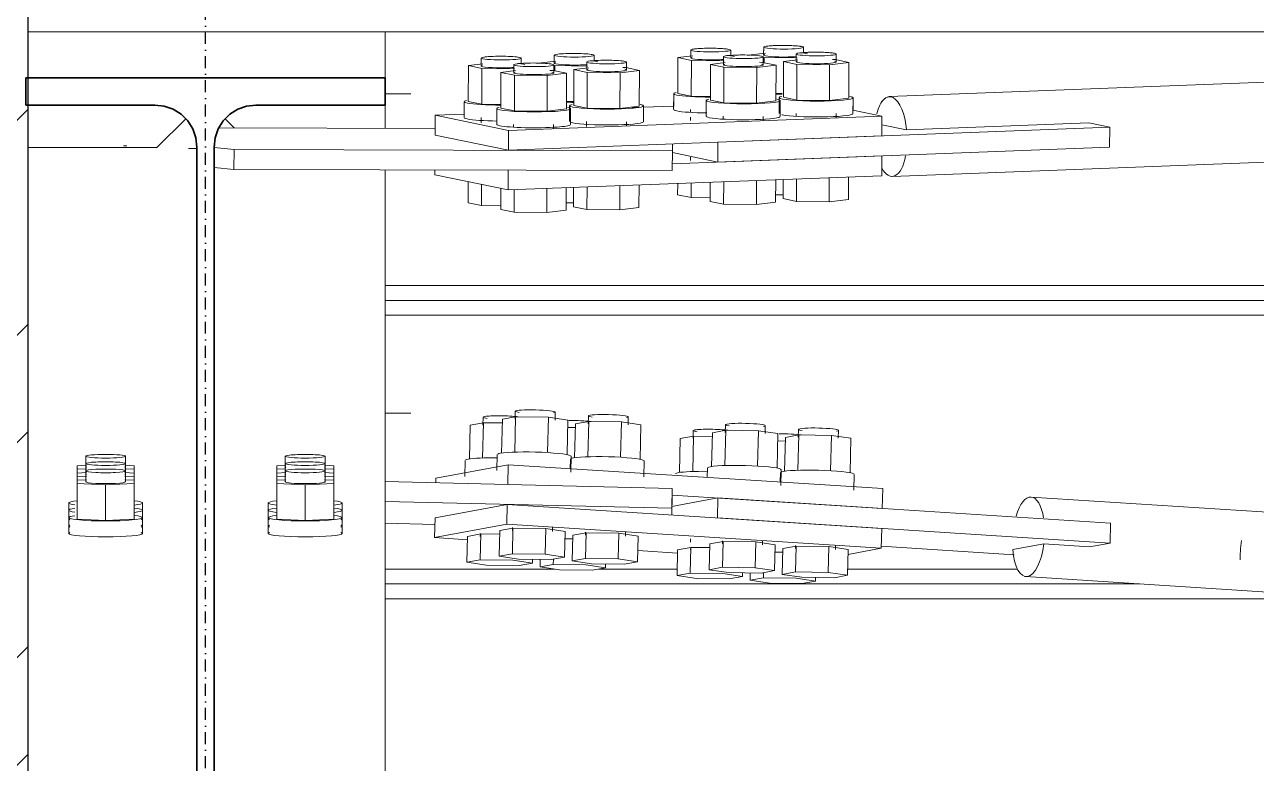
# Model space of a CAD drawing. Header units: millimetres. Extents: x 180139 to 245212, y -4005 to 9345.
# Drawn here: x 211960 to 212577, y 4986 to 5356 of the extents above; entities that cross this region are included whole.
import ezdxf

# ---------------------------------------------------------------- set-up
doc = ezdxf.new("R2010")
doc.units = ezdxf.units.MM
doc.linetypes.add('1_Čerchovaná 6_0mm', pattern=[12, 6, -3, 0, -3])
for name, color, linetype, lineweight in [('A-WALL-1', 7, 'Continuous', 25), ('S-BEAM', 7, 'Continuous', 9), ('S-BEAM-1', 7, 'Continuous', 35), ('S-FSTN', 7, 'Continuous', 9)]:
    doc.layers.add(name, color=color, linetype=linetype, lineweight=lineweight)
doc.layers.add('A-WALL-PATT-2', color=9, linetype='Continuous', lineweight=9, true_color=0x808080)
doc.layers.add('S-GRID-1', color=9, linetype='1_Čerchovaná 6_0mm', lineweight=25, true_color=0x808080)

# ---------------------------------------------------------------- blocks, each defined once
blk = doc.blocks.new('IPE - 385748-B')
at = {"layer": 'S-BEAM'}
for p, q in [((-153000.39, 5352.33), (-153000.39, 5329.26)), ((-153000.39, 5283.24), (-153000.39, 4941.13))]:
    blk.add_line(p, q, dxfattribs=at)
at = {"layer": 'S-BEAM-1'}
for p, q in [((-153000.39, 5329.26), (-153180.39, 5329.26)), ((-153180.39, 5329.26), (-153180.39, 5315.7)), ((-153000.39, 5315.7), (-153000.39, 5329.26)), ((-153180.39, 5315.7), (-153115.69, 5315.7)), ((-153065.09, 5315.7), (-153000.39, 5315.7)), ((-153094.69, 5294.61), (-153094.69, 4962.22)), ((-153086.09, 4962.22), (-153086.09, 5294.61)), ((-153115.69, 4941.13), (-153180.39, 4941.13)), ((-153180.39, 4941.13), (-153180.39, 4927.57)), ((-153000.39, 4941.13), (-153065.09, 4941.13)), ((-153000.39, 4927.57), (-153000.39, 4941.13)), ((-153180.39, 4927.57), (-153000.39, 4927.57))]:
    blk.add_line(p, q, dxfattribs=at)
at = {"layer": 'S-BEAM-1', "flags": 128}
for points in [[(-153115.69, 5315.7), (-153111.02, 5315.17), (-153106.58, 5313.61), (-153102.6, 5311.1), (-153099.27, 5307.76), (-153096.77, 5303.76), (-153095.22, 5299.31), (-153094.69, 5294.61)], [(-153086.09, 5294.61), (-153085.57, 5299.31), (-153084.01, 5303.76), (-153081.51, 5307.76), (-153078.18, 5311.1), (-153074.2, 5313.61), (-153069.76, 5315.17), (-153065.09, 5315.7)], [(-153094.69, 4962.22), (-153095.22, 4957.52), (-153096.77, 4953.07), (-153099.27, 4949.07), (-153102.6, 4945.73), (-153106.58, 4943.22), (-153111.02, 4941.66), (-153115.69, 4941.13)], [(-153065.09, 4941.13), (-153069.76, 4941.66), (-153074.2, 4943.22), (-153078.18, 4945.73), (-153081.51, 4949.07), (-153084.01, 4953.07), (-153085.57, 4957.52), (-153086.09, 4962.22)]]:
    blk.add_lwpolyline(points, dxfattribs=at)
blk = doc.blocks.new('Hřebenový styčník s náběhem - 387192-B')
at = {"layer": 'S-FSTN'}
for p, q in [((-153000.39, 5321.33), (-152987.54, 5321.33)), ((-153000.39, 5321.33), (-152992.66, 5321.33)), ((-153000.39, 5321.33), (-152987.54, 5321.33)), ((-153000.39, 5321.33), (-152992.66, 5321.33)), ((-153000.39, 5304.08), (-153000.39, 5315.7)), ((-153114.69, 5294.41), (-153100.27, 5308.77)), ((-153076.01, 5304.28), (-153080.51, 5308.77)), ((-153131.51, 5295.32), (-153129.81, 5295.32)), ((-153179.19, 5294.41), (-153114.69, 5294.41)), ((-153000.39, 5161.33), (-152987.54, 5161.33)), ((-153000.39, 5161.33), (-152992.66, 5161.33)), ((-153000.39, 5161.33), (-152987.54, 5161.33)), ((-153000.39, 5161.33), (-152992.66, 5161.33))]:
    blk.add_line(p, q, dxfattribs=at)
blk = doc.blocks.new('Dvojitý úhelník _ šikmo - 388269-B')
at = {"layer": 'S-FSTN'}
for p, q in [((-153150.05, 5135.16), (-153154.68, 5134.92)), ((-153154.68, 5134.92), (-153154.68, 5133.41)), ((-153150.39, 5139.64), (-153150.39, 5134.16)), ((-153150.39, 5135.98), (-153150.39, 5130.5)), ((-153126.1, 5134.92), (-153130.73, 5135.16)), ((-153130.39, 5134.16), (-153130.39, 5139.64)), ((-153130.39, 5130.5), (-153130.39, 5135.98)), ((-153126.1, 5133.41), (-153126.1, 5134.92)), ((-153050.05, 5135.16), (-153054.68, 5134.92)), ((-153054.68, 5134.92), (-153054.68, 5133.41)), ((-153050.39, 5139.64), (-153050.39, 5134.16)), ((-153050.39, 5135.98), (-153050.39, 5130.5)), ((-153026.1, 5134.92), (-153030.73, 5135.16)), ((-153030.39, 5134.16), (-153030.39, 5139.64)), ((-153030.39, 5130.5), (-153030.39, 5135.98)), ((-153026.1, 5133.41), (-153026.1, 5134.92)), ((-153154.68, 5133.41), (-153150.05, 5133.16)), ((-153154.68, 5131.25), (-153154.68, 5133.41)), ((-153150.05, 5131.5), (-153154.68, 5131.25)), ((-153154.68, 5131.25), (-153154.68, 5129.74)), ((-153154.68, 5129.74), (-153150.05, 5129.5)), ((-153154.68, 5127.59), (-153154.68, 5129.74)), ((-153150.39, 5132.31), (-153150.39, 5126.84)), ((-153130.73, 5133.16), (-153126.1, 5133.41)), ((-153126.1, 5131.25), (-153130.73, 5131.5)), ((-153130.73, 5129.5), (-153126.1, 5129.74)), ((-153130.39, 5126.84), (-153130.39, 5132.31)), ((-153126.1, 5131.25), (-153126.1, 5133.41)), ((-153126.1, 5129.74), (-153126.1, 5131.25)), ((-153126.1, 5127.59), (-153126.1, 5129.74)), ((-153054.68, 5133.41), (-153050.05, 5133.16)), ((-153054.68, 5131.25), (-153054.68, 5133.41)), ((-153050.05, 5131.5), (-153054.68, 5131.25)), ((-153054.68, 5131.25), (-153054.68, 5129.74)), ((-153054.68, 5129.74), (-153050.05, 5129.5)), ((-153054.68, 5127.59), (-153054.68, 5129.74)), ((-153050.39, 5132.31), (-153050.39, 5126.84)), ((-153030.73, 5133.16), (-153026.1, 5133.41)), ((-153026.1, 5131.25), (-153030.73, 5131.5)), ((-153030.73, 5129.5), (-153026.1, 5129.74)), ((-153030.39, 5126.84), (-153030.39, 5132.31)), ((-153026.1, 5131.25), (-153026.1, 5133.41)), ((-153026.1, 5129.74), (-153026.1, 5131.25)), ((-153026.1, 5127.59), (-153026.1, 5129.74)), ((-153150.05, 5127.84), (-153154.68, 5127.59)), ((-153154.68, 5127.59), (-153154.68, 5126.08)), ((-153154.68, 5126.08), (-153140.39, 5125.33)), ((-153154.68, 5108.16), (-153154.68, 5126.08)), ((-153140.39, 5125.33), (-153126.1, 5126.08)), ((-153140.39, 5107.4), (-153140.39, 5125.33)), ((-153126.1, 5127.59), (-153130.73, 5127.84)), ((-153126.1, 5126.08), (-153126.1, 5127.59)), ((-153126.1, 5108.16), (-153126.1, 5126.08)), ((-153050.05, 5127.84), (-153054.68, 5127.59)), ((-153054.68, 5127.59), (-153054.68, 5126.08)), ((-153054.68, 5126.08), (-153040.39, 5125.33)), ((-153054.68, 5108.16), (-153054.68, 5126.08)), ((-153040.39, 5125.33), (-153026.1, 5126.08)), ((-153040.39, 5107.4), (-153040.39, 5125.33)), ((-153026.1, 5127.59), (-153030.73, 5127.84)), ((-153026.1, 5126.08), (-153026.1, 5127.59)), ((-153026.1, 5108.16), (-153026.1, 5126.08)), ((-153158.89, 5116.24), (-153158.89, 5108.27)), ((-153121.89, 5108.27), (-153121.89, 5116.24)), ((-153058.89, 5116.24), (-153058.89, 5108.27)), ((-153021.89, 5108.27), (-153021.89, 5116.24)), ((-153158.89, 5112.57), (-153158.89, 5104.61)), ((-153121.89, 5104.61), (-153121.89, 5112.57)), ((-153058.89, 5112.57), (-153058.89, 5104.61)), ((-153021.89, 5104.61), (-153021.89, 5112.57)), ((-153158.89, 5108.91), (-153158.89, 5100.95)), ((-153140.39, 5107.4), (-153154.68, 5108.16)), ((-153126.1, 5108.16), (-153140.39, 5107.4)), ((-153121.89, 5100.95), (-153121.89, 5108.91)), ((-153058.89, 5108.91), (-153058.89, 5100.95)), ((-153040.39, 5107.4), (-153054.68, 5108.16)), ((-153026.1, 5108.16), (-153040.39, 5107.4)), ((-153021.89, 5100.95), (-153021.89, 5108.91))]:
    blk.add_line(p, q, dxfattribs=at)
for centre, major_axis, start_param, end_param in [((-153140.39, 5139.64), (-10, 0), 3.141593, 6.283185), ((-153040.39, 5139.64), (10, 0), 0, 3.141593), ((-153140.39, 5139.64), (10, 0), 3.141593, 6.283185), ((-153140.39, 5135.98), (10, 0), 0, 3.141593), ((-153140.39, 5135.98), (10, 0), 3.141593, 6.283185), ((-153140.39, 5134.16), (10, 0), 2.879793, 3.141593), ((-153140.39, 5134.16), (10, 0), 3.141593, 3.403392), ((-153140.39, 5134.16), (10, 0), 0, 0.261799), ((-153140.39, 5134.16), (10, 0), 6.021386, 6.283185), ((-153040.39, 5139.64), (10, 0), 3.141593, 6.283185), ((-153040.39, 5135.98), (10, 0), 0, 3.141593), ((-153040.39, 5135.98), (10, 0), 3.141593, 6.283185), ((-153040.39, 5134.16), (10, 0), 2.879793, 3.141593), ((-153040.39, 5134.16), (10, 0), 3.141593, 3.403392), ((-153040.39, 5134.16), (10, 0), 0, 0.261799), ((-153040.39, 5134.16), (10, 0), 6.021386, 6.283185), ((-153140.39, 5132.31), (10, 0), 0, 3.141593), ((-153140.39, 5132.31), (-10, 0), 0, 3.141593), ((-153140.39, 5130.5), (10, 0), 2.879793, 3.141593), ((-153140.39, 5130.5), (10, 0), 3.141593, 3.403392), ((-153140.39, 5130.5), (10, 0), 0, 0.261799), ((-153140.39, 5130.5), (10, 0), 6.021386, 6.283185), ((-153040.39, 5132.31), (10, 0), 0, 3.141593), ((-153040.39, 5132.31), (10, 0), 3.141593, 6.283185), ((-153040.39, 5130.5), (10, 0), 2.879793, 3.141593), ((-153040.39, 5130.5), (10, 0), 3.141593, 3.403392), ((-153040.39, 5130.5), (10, 0), 0, 0.261799), ((-153040.39, 5130.5), (10, 0), 6.021386, 6.283185), ((-153140.39, 5126.84), (10, 0), 2.879793, 3.141593), ((-153140.39, 5126.84), (-10, 0), 0, 3.141593), ((-153140.39, 5126.84), (10, 0), 0, 0.261799), ((-153040.39, 5126.84), (10, 0), 2.879793, 3.141593), ((-153040.39, 5126.84), (10, 0), 3.141593, 6.283185), ((-153040.39, 5126.84), (10, 0), 0, 0.261799), ((-153140.39, 5116.24), (18.5, 0), 2.463759, 3.141593), ((-153140.39, 5116.24), (-18.5, 0), 0, 0.589007), ((-153140.39, 5116.24), (18.5, 0), 0, 0.677834), ((-153140.39, 5116.24), (18.5, 0), 5.605352, 6.283185), ((-153040.39, 5116.24), (18.5, 0), 2.463759, 3.141593), ((-153040.39, 5116.24), (18.5, 0), 3.141593, 3.819426), ((-153040.39, 5116.24), (-18.5, 0), 3.141593, 3.819426), ((-153040.39, 5116.24), (18.5, 0), 5.605352, 6.283185), ((-153140.39, 5112.57), (18.5, 0), 2.552585, 3.141593), ((-153140.39, 5112.57), (18.5, 0), 3.141593, 3.7306), ((-153140.39, 5108.91), (18.5, 0), 2.552585, 3.141593), ((-153140.39, 5112.57), (-18.5, 0), 3.141593, 3.819426), ((-153140.39, 5112.57), (18.5, 0), 5.605352, 6.283185), ((-153140.39, 5108.91), (18.5, 0), 0, 0.677834), ((-153040.39, 5112.57), (18.5, 0), 2.463759, 3.141593), ((-153040.39, 5112.57), (18.5, 0), 3.141593, 3.819426), ((-153040.39, 5108.91), (18.5, 0), 2.463759, 3.141593), ((-153040.39, 5112.57), (-18.5, 0), 3.141593, 3.819426), ((-153040.39, 5112.57), (18.5, 0), 5.605352, 6.283185), ((-153040.39, 5108.91), (18.5, 0), 0, 0.677834), ((-153140.39, 5108.91), (18.5, 0), 3.141593, 6.283185), ((-153140.39, 5108.27), (-18.5, 0), 6.021386, 6.283185), ((-153140.39, 5108.27), (18.5, 0), 3.141593, 3.403392), ((-153140.39, 5104.61), (-18.5, 0), 6.021386, 6.283185), ((-153140.39, 5104.61), (18.5, 0), 3.141593, 3.403392), ((-153140.39, 5108.27), (18.5, 0), 0, 0.261799), ((-153140.39, 5108.27), (18.5, 0), 6.021386, 6.283185), ((-153140.39, 5104.61), (18.5, 0), 0, 0.261799), ((-153140.39, 5104.61), (18.5, 0), 6.021386, 6.283185), ((-153040.39, 5108.91), (18.5, 0), 3.141593, 6.283185), ((-153040.39, 5108.27), (18.5, 0), 2.879793, 3.141593), ((-153040.39, 5108.27), (18.5, 0), 3.141593, 3.403392), ((-153040.39, 5104.61), (18.5, 0), 2.879793, 3.141593), ((-153040.39, 5104.61), (18.5, 0), 3.141593, 3.403392), ((-153040.39, 5108.27), (18.5, 0), 0, 0.261799), ((-153040.39, 5108.27), (18.5, 0), 6.021386, 6.283185), ((-153040.39, 5104.61), (18.5, 0), 0, 0.261799), ((-153040.39, 5104.61), (18.5, 0), 6.021386, 6.283185), ((-153140.39, 5100.95), (-18.5, 0), 6.021386, 6.283185), ((-153140.39, 5100.95), (18.5, 0), 3.141593, 6.283185), ((-153140.39, 5100.95), (18.5, 0), 0, 0.261799), ((-153040.39, 5100.95), (18.5, 0), 2.879793, 3.141593), ((-153040.39, 5100.95), (18.5, 0), 3.141593, 6.283185), ((-153040.39, 5100.95), (18.5, 0), 0, 0.261799)]:
    blk.add_ellipse(centre, major_axis=major_axis, ratio=0.091534, start_param=start_param, end_param=end_param, dxfattribs=at)
blk = doc.blocks.new('IPE - IPE160-854151-B')
at = {"layer": 'S-BEAM'}
blk.add_line((-153179.19, 5352.33), (-131892.89, 5352.33), dxfattribs=at)
blk = doc.blocks.new('Kruhové tyče - 526539-B')
at = {"layer": 'S-BEAM'}
for p, q in [((-151901.49, 5352.33), (-152747.81, 5319.9)), ((-152746.28, 5279.93), (-150856.78, 5352.33)), ((-152739.12, 5303.25), (-152751.47, 5305.81)), ((-152739.12, 5303.25), (-152647.83, 5306.75))]:
    blk.add_line(p, q, dxfattribs=at)
for start_param, end_param in [(4.864709, 7.231823), (2.458065, 4.189299)]:
    blk.add_ellipse((-152747.04, 5299.91), major_axis=(-0.77, 19.99), ratio=0.406653, start_param=start_param, end_param=end_param, dxfattribs=at)
blk = doc.blocks.new('Připojení trubek s příložkami - 526568-B')
at = {"layer": 'S-FSTN'}
for p, q in [((-152810.73, 5344.69), (-152810.74, 5340.71)), ((-152790.74, 5341.64), (-152790.73, 5344.64)), ((-152952.23, 5339.27), (-152952.24, 5335.29)), ((-152932.24, 5336.21), (-152932.23, 5339.22)), ((-152914.85, 5337.76), (-152922.14, 5336.86)), ((-152915.72, 5340.67), (-152915.73, 5336.69)), ((-152896.05, 5337.86), (-152897.62, 5337.88)), ((-152893.79, 5337.39), (-152896.05, 5337.86)), ((-152895.73, 5337.61), (-152895.72, 5340.62)), ((-152853.72, 5321.56), (-152853.67, 5339.48)), ((-152846.39, 5340.38), (-152853.67, 5339.48)), ((-152853.67, 5339.48), (-152846.94, 5338.09)), ((-152847.25, 5343.29), (-152847.26, 5339.31)), ((-152846.98, 5320.16), (-152846.94, 5338.09)), ((-152846.94, 5338.09), (-152830.53, 5337.89)), ((-152830.92, 5339.91), (-152830.93, 5335.93)), ((-152827.58, 5340.48), (-152829.16, 5340.5)), ((-152825.32, 5340.01), (-152827.58, 5340.48)), ((-152827.26, 5340.24), (-152827.25, 5343.24)), ((-152809.87, 5341.78), (-152817.16, 5340.88)), ((-152817.16, 5340.88), (-152815.89, 5340.62)), ((-152810.93, 5335.87), (-152810.92, 5339.86)), ((-152810.43, 5336.93), (-152810.42, 5339.49)), ((-152810.42, 5339.49), (-152794.01, 5339.29)), ((-152793.54, 5338.4), (-152800.83, 5337.5)), ((-152794.41, 5341.31), (-152794.42, 5337.32)), ((-152791.07, 5341.88), (-152792.64, 5341.9)), ((-152788.81, 5341.41), (-152791.07, 5341.88)), ((-152774.74, 5338.5), (-152776.31, 5338.52)), ((-152768.01, 5337.1), (-152774.74, 5338.5)), ((-152774.42, 5337.27), (-152774.41, 5341.26)), ((-152958.7, 5317.54), (-152958.66, 5335.46)), ((-152951.37, 5336.36), (-152958.66, 5335.46)), ((-152958.66, 5335.46), (-152951.92, 5334.06)), ((-152951.97, 5316.14), (-152951.92, 5334.06)), ((-152951.92, 5334.06), (-152935.51, 5333.87)), ((-152942.38, 5314.15), (-152942.33, 5332.08)), ((-152935.04, 5332.98), (-152942.33, 5332.08)), ((-152942.33, 5332.08), (-152935.6, 5330.68)), ((-152935.91, 5335.89), (-152935.92, 5331.9)), ((-152932.57, 5336.46), (-152934.14, 5336.48)), ((-152930.31, 5335.99), (-152932.57, 5336.46)), ((-152922.14, 5336.86), (-152920.87, 5336.6)), ((-152919.18, 5330.48), (-152909.51, 5331.68)), ((-152916.24, 5333.07), (-152917.82, 5333.09)), ((-152909.51, 5331.68), (-152916.24, 5333.07)), ((-152915.92, 5331.85), (-152915.91, 5335.83)), ((-152915.41, 5335.46), (-152898.99, 5335.26)), ((-152915.41, 5332.9), (-152915.41, 5335.46)), ((-152909.55, 5313.75), (-152909.51, 5331.68)), ((-152905.86, 5315.55), (-152905.81, 5333.47)), ((-152898.53, 5334.38), (-152905.81, 5333.47)), ((-152905.81, 5333.47), (-152899.08, 5332.08)), ((-152899.39, 5337.29), (-152899.4, 5333.3)), ((-152899.13, 5314.15), (-152899.08, 5332.08)), ((-152899.08, 5332.08), (-152882.67, 5331.88)), ((-152882.72, 5313.96), (-152882.67, 5331.88)), ((-152882.67, 5331.88), (-152872.99, 5333.08)), ((-152879.72, 5334.47), (-152881.3, 5334.49)), ((-152872.99, 5333.08), (-152879.72, 5334.47)), ((-152879.4, 5333.25), (-152879.39, 5337.23)), ((-152873.04, 5315.15), (-152872.99, 5333.08)), ((-152837.39, 5318.17), (-152837.35, 5336.1)), ((-152830.06, 5337), (-152837.35, 5336.1)), ((-152837.35, 5336.1), (-152830.61, 5334.7)), ((-152830.66, 5316.78), (-152830.61, 5334.7)), ((-152830.61, 5334.7), (-152814.2, 5334.5)), ((-152814.25, 5316.58), (-152814.2, 5334.5)), ((-152814.2, 5334.5), (-152804.52, 5335.7)), ((-152811.26, 5337.1), (-152812.83, 5337.12)), ((-152804.52, 5335.7), (-152811.26, 5337.1)), ((-152804.57, 5317.78), (-152804.52, 5335.7)), ((-152800.88, 5319.57), (-152800.83, 5337.5)), ((-152800.83, 5337.5), (-152794.1, 5336.1)), ((-152794.14, 5318.18), (-152794.1, 5336.1)), ((-152794.1, 5336.1), (-152777.68, 5335.9)), ((-152777.73, 5317.98), (-152777.68, 5335.9)), ((-152777.68, 5335.9), (-152768.01, 5337.1)), ((-152768.05, 5319.18), (-152768.01, 5337.1)), ((-152935.64, 5312.75), (-152935.6, 5330.56)), ((-152935.6, 5330.68), (-152919.18, 5330.48)), ((-152919.23, 5312.56), (-152919.18, 5330.48)), ((-152855.81, 5321.41), (-152855.83, 5313.44)), ((-152846.98, 5320.16), (-152853.72, 5321.56)), ((-152837.39, 5320.05), (-152846.98, 5320.16)), ((-152801.51, 5321.45), (-152804.56, 5321.49)), ((-152802.96, 5319.42), (-152802.99, 5311.46)), ((-152794.14, 5318.18), (-152800.88, 5319.57)), ((-152765.99, 5311.36), (-152765.96, 5319.33)), ((-152960.79, 5317.39), (-152960.81, 5309.42)), ((-152951.97, 5316.14), (-152958.7, 5317.54)), ((-152942.37, 5316.02), (-152951.97, 5316.14)), ((-152944.47, 5314), (-152944.49, 5306.03)), ((-152935.64, 5312.75), (-152942.38, 5314.15)), ((-152909.55, 5313.75), (-152919.23, 5312.56)), ((-152905.86, 5317.42), (-152909.54, 5317.47)), ((-152907.95, 5315.4), (-152907.97, 5307.43)), ((-152907.49, 5305.94), (-152907.47, 5313.9)), ((-152899.13, 5314.15), (-152905.86, 5315.55)), ((-152882.72, 5313.96), (-152899.13, 5314.15)), ((-152873.04, 5315.15), (-152882.72, 5313.96)), ((-152873.23, 5314.52), (-152876.78, 5314.39)), ((-152855.59, 5315.2), (-152871.12, 5314.61)), ((-152870.97, 5307.34), (-152870.95, 5315.3)), ((-152847.33, 5313.42), (-152847.33, 5311.97)), ((-152839.48, 5318.02), (-152839.5, 5310.06)), ((-152830.66, 5316.78), (-152837.39, 5318.17)), ((-152814.25, 5316.58), (-152830.66, 5316.78)), ((-152804.57, 5317.78), (-152814.25, 5316.58)), ((-152802.5, 5309.96), (-152802.48, 5317.93)), ((-152777.73, 5317.98), (-152794.14, 5318.18)), ((-152768.05, 5319.18), (-152777.73, 5317.98)), ((-152751.46, 5310.17), (-152766.08, 5313.2)), ((-152975.37, 5300.65), (-152975.34, 5310.61)), ((-152960.58, 5311.18), (-152975.34, 5310.61)), ((-152975.34, 5310.61), (-152938.61, 5303)), ((-152952.31, 5309.4), (-152952.32, 5306.84)), ((-152938.61, 5303), (-152751.46, 5310.17)), ((-152919.23, 5312.56), (-152935.64, 5312.75)), ((-152899.47, 5307.41), (-152899.48, 5304.95)), ((-152879.48, 5305.26), (-152879.47, 5307.36)), ((-152847.34, 5309.55), (-152847.34, 5307.9)), ((-152831, 5310.04), (-152831.01, 5308.59)), ((-152811.01, 5307.89), (-152811, 5309.98)), ((-152794.49, 5311.43), (-152794.49, 5309.98)), ((-152774.49, 5309.28), (-152774.49, 5311.38)), ((-152751.49, 5300.21), (-152751.46, 5310.17)), ((-152975.36, 5304.02), (-153083.68, 5304.3)), ((-152938.63, 5293.04), (-152938.61, 5303)), ((-152935.99, 5306.01), (-152935.99, 5304.56)), ((-152915.99, 5303.86), (-152915.99, 5305.96)), ((-152833.65, 5297.06), (-152637.37, 5304.58)), ((-152637.37, 5304.58), (-152647.83, 5306.75)), ((-152637.4, 5294.62), (-152637.37, 5304.58)), ((-152938.63, 5293.04), (-152975.37, 5300.65)), ((-152833.71, 5297.06), (-152938.63, 5293.04)), ((-152856.47, 5292.82), (-152856.47, 5296.19)), ((-152833.67, 5287.1), (-152833.65, 5297.06)), ((-152637.4, 5294.62), (-152833.67, 5287.1)), ((-152751.49, 5300.21), (-152833.65, 5297.06)), ((-153098.93, 5293.88), (-153094.67, 5293.88)), ((-153086.07, 5294.34), (-153076.07, 5293.4)), ((-153076.09, 5283.44), (-153076.07, 5293.4)), ((-153076.07, 5293.4), (-152856.47, 5292.82)), ((-152856.5, 5282.87), (-152856.47, 5292.82)), ((-152856.49, 5286.23), (-152751.51, 5290.25)), ((-152833.67, 5287.1), (-152856.47, 5291.83)), ((-152847.39, 5289.64), (-152847.39, 5287.98)), ((-152751.54, 5280.29), (-152751.51, 5290.25)), ((-153076.09, 5283.44), (-153086.09, 5284.38)), ((-152856.5, 5282.87), (-153076.09, 5283.44)), ((-152975.42, 5280.74), (-152975.41, 5283.18)), ((-152938.68, 5273.12), (-152938.66, 5283.08)), ((-152938.68, 5273.12), (-152975.42, 5280.74)), ((-152958.81, 5266.75), (-152958.78, 5277.29)), ((-152751.54, 5280.29), (-152938.68, 5273.12)), ((-152853.83, 5270.77), (-152853.81, 5276.37)), ((-152847.1, 5269.38), (-152847.08, 5276.63)), ((-152837.5, 5267.39), (-152837.48, 5277)), ((-152830.78, 5265.99), (-152830.75, 5277.26)), ((-152814.39, 5265.8), (-152814.36, 5277.89)), ((-152804.73, 5266.99), (-152804.7, 5278.26)), ((-152800.99, 5268.79), (-152800.96, 5278.4)), ((-152794.26, 5267.39), (-152794.23, 5278.66)), ((-152777.87, 5267.19), (-152777.84, 5279.28)), ((-152768.21, 5268.39), (-152768.18, 5279.66)), ((-152952.09, 5265.36), (-152952.06, 5275.9)), ((-152942.49, 5263.36), (-152942.46, 5273.9)), ((-152935.76, 5261.97), (-152935.73, 5273.24)), ((-152919.38, 5261.77), (-152919.34, 5273.86)), ((-152909.71, 5262.97), (-152909.68, 5274.23)), ((-152905.97, 5264.76), (-152905.95, 5274.38)), ((-152899.25, 5263.37), (-152899.22, 5274.63)), ((-152882.86, 5263.17), (-152882.83, 5275.26)), ((-152873.2, 5264.37), (-152873.17, 5275.63)), ((-152847.1, 5269.38), (-152853.83, 5270.77)), ((-152800.98, 5270.66), (-152804.72, 5270.71)), ((-152952.09, 5265.36), (-152958.81, 5266.75)), ((-152942.48, 5265.24), (-152952.09, 5265.36)), ((-152905.97, 5266.64), (-152909.7, 5266.68)), ((-152899.25, 5263.37), (-152905.97, 5264.76)), ((-152873.2, 5264.37), (-152882.86, 5263.17)), ((-152837.5, 5269.26), (-152847.1, 5269.38)), ((-152830.78, 5265.99), (-152837.5, 5267.39)), ((-152814.39, 5265.8), (-152830.78, 5265.99)), ((-152804.73, 5266.99), (-152814.39, 5265.8)), ((-152794.26, 5267.39), (-152800.99, 5268.79)), ((-152777.87, 5267.19), (-152794.26, 5267.39)), ((-152768.21, 5268.39), (-152777.87, 5267.19)), ((-152935.76, 5261.97), (-152942.49, 5263.36)), ((-152919.38, 5261.77), (-152935.76, 5261.97)), ((-152909.71, 5262.97), (-152919.38, 5261.77)), ((-152882.86, 5263.17), (-152899.25, 5263.37))]:
    blk.add_line(p, q, dxfattribs=at)
for centre, major_axis, start_param, end_param in [((-152837.25, 5343.27), (-10, 0.03), 3.562257, 6.70385), ((-152800.73, 5344.67), (-10, 0.03), 3.562257, 6.70385), ((-152800.73, 5344.67), (-10, 0.03), 0.420665, 3.562257), ((-152942.23, 5339.25), (-10, 0.03), 3.562257, 6.70385), ((-152942.23, 5339.25), (-10, 0.03), 0.420665, 3.562257), ((-152905.72, 5340.64), (-10, 0.03), 3.562257, 6.70385), ((-152905.72, 5340.64), (-10, 0.03), 0.420665, 3.562257), ((-152889.39, 5337.26), (-10, 0.03), 3.562257, 6.70385), ((-152837.26, 5339.28), (-10, 0.03), 5.918452, 6.70385), ((-152837.26, 5339.28), (-10, 0.03), 0.420665, 2.25326), ((-152837.25, 5343.27), (-10, 0.03), 0.420665, 3.562257), ((-152820.92, 5339.88), (-10, 0.03), 4.374086, 6.70385), ((-152820.92, 5339.88), (-10, 0.03), 0.420665, 3.562257), ((-152820.92, 5339.88), (-10, 0.03), 3.562257, 4.347655), ((-152800.74, 5340.68), (-10, 0.03), 5.918452, 6.70385), ((-152800.74, 5340.68), (-10, 0.03), 0.420665, 2.25326), ((-152784.41, 5341.28), (-10, 0.03), 3.562257, 6.70385), ((-152784.41, 5341.28), (-10, 0.03), 0.420665, 3.562257), ((-152942.24, 5335.26), (-10, 0.03), 5.918452, 6.70385), ((-152942.24, 5335.26), (-10, 0.03), 0.420665, 2.25326), ((-152925.91, 5335.86), (-10, 0.03), 3.562257, 6.70385), ((-152925.92, 5331.88), (-10, 0.03), 5.918452, 6.70385), ((-152925.92, 5331.88), (-10, 0.03), 0.420665, 3.562257), ((-152925.91, 5335.86), (-10, 0.03), 0.420665, 3.562257), ((-152905.73, 5336.66), (-10, 0.03), 5.918452, 6.70385), ((-152905.73, 5336.66), (-10, 0.03), 0.420665, 2.25326), ((-152889.4, 5333.28), (-10, 0.03), 5.918452, 6.70385), ((-152889.4, 5333.28), (-10, 0.03), 0.420665, 3.562257), ((-152889.39, 5337.26), (-10, 0.03), 0.420665, 3.562257), ((-152820.93, 5335.9), (-10, 0.03), 5.918452, 6.70385), ((-152820.93, 5335.9), (-10, 0.03), 0.420665, 3.562257), ((-152784.42, 5337.3), (-10, 0.03), 5.918452, 6.70385), ((-152784.42, 5337.3), (-10, 0.03), 0.420665, 3.562257), ((-152837.31, 5321.36), (-18.5, 0.05), 5.918452, 6.70385), ((-152837.31, 5321.36), (-18.5, 0.05), 0.420665, 1.56672), ((-152800.79, 5322.76), (-18.5, 0.05), 1.363966, 1.532049), ((-152784.46, 5319.37), (-18.5, 0.05), 5.891812, 6.70385), ((-152784.46, 5319.37), (-18.5, 0.05), 0.420665, 3.562257), ((-152942.29, 5317.34), (-18.5, 0.05), 5.918452, 6.70385), ((-152942.29, 5317.34), (-18.5, 0.05), 0.420665, 1.56672), ((-152925.97, 5313.95), (-18.5, 0.05), 5.918452, 6.70385), ((-152925.97, 5313.95), (-18.5, 0.05), 0.420665, 3.562257), ((-152905.78, 5318.74), (-18.5, 0.05), 1.363966, 1.56672), ((-152889.45, 5315.35), (-18.5, 0.05), 5.918452, 6.70385), ((-152889.45, 5315.35), (-18.5, 0.05), 0.420665, 3.562257), ((-152837.33, 5313.39), (-18.5, 0.05), 6.180251, 6.70385), ((-152820.98, 5317.98), (-18.5, 0.05), 5.918452, 6.70385), ((-152820.98, 5317.98), (-18.5, 0.05), 0.420665, 3.562257), ((-152942.31, 5309.37), (-18.5, 0.05), 6.180251, 6.70385), ((-152942.31, 5309.37), (-18.5, 0.05), 0.420665, 1.466111), ((-152889.47, 5307.39), (-18.5, 0.05), 0.158865, 0.420665), ((-152889.47, 5307.39), (-18.5, 0.05), 0.420665, 3.038658), ((-152837.33, 5313.39), (-18.5, 0.05), 0.420665, 1.466111), ((-152821, 5310.01), (-18.5, 0.05), 6.180251, 6.70385), ((-152821, 5310.01), (-18.5, 0.05), 0.420665, 3.038658), ((-152784.49, 5311.41), (-18.5, 0.05), 0.394509, 0.420665), ((-152784.49, 5311.41), (-18.5, 0.05), 0.420665, 3.038658), ((-152925.99, 5305.99), (-18.5, 0.05), 6.180251, 6.70385), ((-152925.99, 5305.99), (-18.5, 0.05), 0.420665, 2.25326), ((-152925.99, 5305.99), (-18.5, 0.05), 2.262801, 3.038658)]:
    blk.add_ellipse(centre, major_axis=major_axis, ratio=0.091533, start_param=start_param, end_param=end_param, dxfattribs=at)
blk = doc.blocks.new('IPE - IPE160-854587-B')
at = {"layer": 'S-BEAM'}
for p, q in [((-153000.39, 5225.17), (-147312.27, 5225.17)), ((-147312.26, 5217.8), (-153000.39, 5217.8)), ((-147268.66, 5210.3), (-153000.39, 5210.3))]:
    blk.add_line(p, q, dxfattribs=at)
blk = doc.blocks.new('IPE - IPE160-854613-B')
at = {"layer": 'S-BEAM'}
for p, q in [((-153000.39, 5083.14), (-152915.54, 5083.14)), ((-152893.41, 5083.14), (-152854.06, 5083.14)), ((-152768.61, 5083.14), (-152683.51, 5083.14)), ((-152622.45, 5075.77), (-153000.39, 5075.77)), ((-152505.34, 5068.27), (-153000.39, 5068.27))]:
    blk.add_line(p, q, dxfattribs=at)
blk = doc.blocks.new('Kruhové tyče - 855925-B')
at = {"layer": 'S-BEAM'}
for p, q in [((-147332.82, 4776.85), (-152676.77, 5119.23)), ((-152670.37, 5095.73), (-152685.97, 5092.86)), ((-152670.37, 5095.73), (-152647.5, 5094.27)), ((-152679.33, 5079.32), (-147335.38, 4736.93))]:
    blk.add_line(p, q, dxfattribs=at)
for centre, start_param, end_param in [((-152678.05, 5099.27), 5.234319, 7.33022), ((-152563.9, 5091.96), 1.316789, 1.596353), ((-152678.05, 5099.27), 1.923438, 4.55967), ((-152563.9, 5091.96), 1.596353, 1.808713)]:
    blk.add_ellipse(centre, major_axis=(1.28, 19.96), ratio=0.398983, start_param=start_param, end_param=end_param, dxfattribs=at)
blk = doc.blocks.new('Kruhové tyče - 855926-B')
at = {"layer": 'S-BEAM'}
for p, q in [((-151901.49, 5352.33), (-152747.81, 5319.9)), ((-152746.28, 5279.93), (-150856.78, 5352.33))]:
    blk.add_line(p, q, dxfattribs=at)
blk.add_ellipse((-152747.04, 5299.91), major_axis=(-0.77, 19.99), ratio=0.406653, start_param=0, end_param=0.558698, dxfattribs=at)
blk = doc.blocks.new('Připojení trubek s příložkami - 855977-B')
at = {"layer": 'S-FSTN'}
for p, q in [((-152810.73, 5344.69), (-152810.74, 5341.68)), ((-152790.74, 5341.81), (-152790.73, 5344.64)), ((-152952.23, 5339.27), (-152952.24, 5336.25)), ((-152932.24, 5336.39), (-152932.23, 5339.22)), ((-152915.72, 5340.67), (-152915.73, 5337.65)), ((-152895.73, 5337.79), (-152895.72, 5340.62)), ((-152847.25, 5343.29), (-152847.26, 5340.28)), ((-152827.26, 5340.42), (-152827.25, 5343.24)), ((-152774.41, 5338.43), (-152774.41, 5341.26)), ((-152879.4, 5334.41), (-152879.39, 5337.23)), ((-152855.81, 5321.41), (-152855.82, 5315.19)), ((-152765.98, 5313.18), (-152765.96, 5319.33)), ((-152960.79, 5317.39), (-152960.81, 5310.83))]:
    blk.add_line(p, q, dxfattribs=at)
for centre, major_axis, start_param, end_param in [((-152837.25, 5343.27), (-10, 0.03), 3.562257, 5.918452), ((-152800.73, 5344.67), (-10, 0.03), 3.562257, 5.918452), ((-152942.23, 5339.25), (-10, 0.03), 5.142783, 5.918452), ((-152942.23, 5339.25), (-10, 0.03), 3.562257, 5.133053), ((-152905.72, 5340.64), (-10, 0.03), 3.562257, 5.656652), ((-152889.39, 5337.26), (-10, 0.03), 3.875724, 5.394853), ((-152889.39, 5337.26), (-10, 0.03), 3.562257, 3.824057), ((-152820.92, 5339.88), (-10, 0.03), 4.374086, 5.394853), ((-152784.41, 5341.28), (-10, 0.03), 3.562257, 5.394853), ((-152925.91, 5335.86), (-10, 0.03), 4.347655, 5.394853), ((-152837.31, 5321.36), (-18.5, 0.05), 5.918452, 6.180251), ((-152784.46, 5319.37), (-18.5, 0.05), 3.038658, 3.562257), ((-152942.29, 5317.34), (-18.5, 0.05), 5.918452, 6.180251), ((-152889.45, 5315.35), (-18.5, 0.05), 3.038658, 3.562257)]:
    blk.add_ellipse(centre, major_axis=major_axis, ratio=0.091533, start_param=start_param, end_param=end_param, dxfattribs=at)
blk = doc.blocks.new('Připojení trubek s příložkami - 856046-B')
at = {"layer": 'S-FSTN'}
for p, q in [((-152951.25, 5159.25), (-152951.35, 5155.26)), ((-152941.65, 5158.22), (-152935, 5159.44)), ((-152935.43, 5141.73), (-152935, 5159.44)), ((-152935.15, 5162.21), (-152935.25, 5158.23)), ((-152935, 5159.44), (-152918.61, 5159.22)), ((-152919.03, 5141.49), (-152918.61, 5159.22)), ((-152918.61, 5159.22), (-152908.85, 5157.77)), ((-152915.25, 5157.75), (-152915.16, 5161.73)), ((-152898.55, 5159.87), (-152898.64, 5155.89)), ((-152878.65, 5155.41), (-152878.55, 5159.39)), ((-152958.16, 5138.26), (-152957.75, 5155.25)), ((-152957.75, 5155.25), (-152951.11, 5156.47)), ((-152951.53, 5138.76), (-152951.11, 5156.47)), ((-152951.11, 5156.47), (-152941.69, 5156.34)), ((-152942.05, 5141.23), (-152941.65, 5158.22)), ((-152909.26, 5140.77), (-152908.85, 5157.77)), ((-152908.94, 5154.05), (-152905.09, 5154)), ((-152905.45, 5138.88), (-152905.04, 5155.87)), ((-152905.04, 5155.87), (-152898.4, 5157.1)), ((-152898.83, 5139.38), (-152898.4, 5157.1)), ((-152898.4, 5157.1), (-152882, 5156.87)), ((-152882.43, 5139.14), (-152882, 5156.87)), ((-152882, 5156.87), (-152872.25, 5155.42)), ((-152872.67, 5138.09), (-152872.25, 5155.42)), ((-152836.41, 5151.47), (-152829.77, 5152.7)), ((-152830.19, 5134.99), (-152829.77, 5152.7)), ((-152829.92, 5155.47), (-152830.01, 5151.49)), ((-152829.77, 5152.7), (-152813.37, 5152.47)), ((-152810.02, 5151.01), (-152809.92, 5154.99)), ((-152793.31, 5153.13), (-152793.41, 5149.14)), ((-152773.41, 5148.66), (-152773.32, 5152.65)), ((-152852.92, 5131.52), (-152852.51, 5148.51)), ((-152852.51, 5148.51), (-152845.87, 5149.73)), ((-152846.3, 5132.02), (-152845.87, 5149.73)), ((-152846.02, 5152.5), (-152846.11, 5148.52)), ((-152845.87, 5149.73), (-152836.46, 5149.6)), ((-152836.82, 5134.49), (-152836.41, 5151.47)), ((-152813.8, 5134.74), (-152813.37, 5152.47)), ((-152813.37, 5152.47), (-152803.62, 5151.02)), ((-152804.03, 5133.69), (-152803.62, 5151.02)), ((-152803.71, 5147.31), (-152799.85, 5147.26)), ((-152800.22, 5132.14), (-152799.81, 5149.13)), ((-152799.81, 5149.13), (-152793.17, 5150.35)), ((-152793.59, 5132.64), (-152793.17, 5150.35)), ((-152793.17, 5150.35), (-152776.77, 5150.13)), ((-152777.19, 5132.4), (-152776.77, 5150.13)), ((-152776.77, 5150.13), (-152767.01, 5148.68)), ((-152767.43, 5131.35), (-152767.01, 5148.68)), ((-152944.17, 5140.52), (-152944.37, 5132.55)), ((-152974.91, 5128.75), (-152938.68, 5135.43)), ((-152960.28, 5137.55), (-152960.47, 5129.58)), ((-152938.92, 5125.47), (-152938.68, 5135.43)), ((-152938.68, 5135.43), (-152751.09, 5123.41)), ((-152907.57, 5138.17), (-152907.68, 5133.44)), ((-152907.38, 5131.66), (-152907.18, 5139.63)), ((-152870.77, 5129.32), (-152870.58, 5137.28)), ((-152974.97, 5126.33), (-152974.91, 5128.75)), ((-152838.94, 5133.77), (-152839.05, 5129.05)), ((-152802.34, 5131.43), (-152802.45, 5126.7)), ((-152802.14, 5124.92), (-152801.95, 5132.89)), ((-152765.54, 5122.58), (-152765.35, 5130.54)), ((-153000.39, 5126.94), (-152856.57, 5123.51)), ((-152856.8, 5113.56), (-152856.57, 5123.51)), ((-152856.57, 5123.51), (-152856.57, 5120.2)), ((-152751.33, 5113.46), (-152751.09, 5123.41)), ((-152856.8, 5113.56), (-153000.39, 5116.98)), ((-152856.8, 5110.24), (-152856.57, 5120.2)), ((-152856.78, 5114.47), (-152833.69, 5118.73)), ((-152751.33, 5113.46), (-152856.64, 5120.2)), ((-152833.93, 5108.78), (-152833.69, 5118.73)), ((-152833.69, 5118.73), (-152636.95, 5106.13)), ((-152975.39, 5108.84), (-152939.16, 5115.52)), ((-152939.4, 5105.56), (-152939.16, 5115.52)), ((-152939.16, 5115.52), (-152751.57, 5103.5)), ((-152856.8, 5110.24), (-152856.8, 5113.56)), ((-153000.39, 5106.12), (-152975.47, 5105.52)), ((-152975.63, 5098.88), (-152975.39, 5108.84)), ((-152939.4, 5105.56), (-152975.63, 5098.88)), ((-152942.96, 5102.47), (-152936.33, 5103.69)), ((-152751.81, 5093.54), (-152939.4, 5105.56)), ((-152936.64, 5090.75), (-152936.33, 5103.69)), ((-152936.55, 5103.93), (-152936.58, 5102.48)), ((-152936.33, 5103.69), (-152919.95, 5103.47)), ((-152920.27, 5090.52), (-152919.95, 5103.47)), ((-152919.95, 5103.47), (-152910.21, 5102.02)), ((-152916.59, 5102), (-152916.54, 5104.1)), ((-152637.18, 5096.17), (-152833.71, 5108.76)), ((-152751.81, 5093.54), (-152751.57, 5103.5)), ((-152637.18, 5096.17), (-152636.95, 5106.13)), ((-152975.63, 5098.88), (-152959.1, 5097.83)), ((-152959.37, 5086.56), (-152959.06, 5099.5)), ((-152959.06, 5099.5), (-152952.43, 5100.72)), ((-152952.74, 5087.78), (-152952.43, 5100.72)), ((-152952.65, 5100.96), (-152952.69, 5099.51)), ((-152952.43, 5100.72), (-152943, 5100.59)), ((-152943.27, 5089.53), (-152942.96, 5102.47)), ((-152910.53, 5089.08), (-152910.21, 5102.02)), ((-152910.3, 5098.3), (-152906.4, 5098.25)), ((-152906.67, 5087.18), (-152906.36, 5100.12)), ((-152906.36, 5100.12), (-152899.72, 5101.35)), ((-152900.03, 5088.4), (-152899.72, 5101.35)), ((-152899.95, 5101.58), (-152899.98, 5100.14)), ((-152899.72, 5101.35), (-152883.35, 5101.12)), ((-152883.66, 5088.18), (-152883.35, 5101.12)), ((-152883.35, 5101.12), (-152873.61, 5099.67)), ((-152879.99, 5099.66), (-152879.94, 5101.75)), ((-152873.92, 5086.73), (-152873.61, 5099.67)), ((-152847.32, 5098.26), (-152847.36, 5096.62)), ((-152831.32, 5097.18), (-152831.35, 5095.74)), ((-152811.36, 5095.26), (-152811.31, 5097.36)), ((-152873.79, 5092.36), (-152853.87, 5091.08)), ((-152854.14, 5079.82), (-152853.83, 5092.76)), ((-152853.83, 5092.76), (-152847.2, 5093.98)), ((-152847.51, 5081.04), (-152847.2, 5093.98)), ((-152847.44, 5093.33), (-152847.45, 5092.77)), ((-152847.2, 5093.98), (-152837.77, 5093.85)), ((-152838.04, 5082.78), (-152837.72, 5095.73)), ((-152837.72, 5095.73), (-152831.09, 5096.95)), ((-152831.4, 5084.01), (-152831.09, 5096.95)), ((-152831.09, 5096.95), (-152814.72, 5096.72)), ((-152815.03, 5083.78), (-152814.72, 5096.72)), ((-152814.72, 5096.72), (-152804.98, 5095.28)), ((-152805.29, 5082.33), (-152804.98, 5095.28)), ((-152805.07, 5091.56), (-152801.17, 5091.51)), ((-152801.43, 5080.44), (-152801.12, 5093.38)), ((-152801.12, 5093.38), (-152794.49, 5094.6)), ((-152794.8, 5081.66), (-152794.49, 5094.6)), ((-152794.71, 5094.84), (-152794.75, 5093.4)), ((-152794.49, 5094.6), (-152778.12, 5094.38)), ((-152778.43, 5081.44), (-152778.12, 5094.38)), ((-152778.12, 5094.38), (-152768.38, 5092.93)), ((-152774.75, 5092.92), (-152774.7, 5095.01)), ((-152768.69, 5079.99), (-152768.38, 5092.93)), ((-152768.44, 5090.48), (-152751.81, 5093.54)), ((-152751.79, 5094.51), (-152685.31, 5090.25)), ((-152647.5, 5094.27), (-152637.18, 5096.17)), ((-152952.74, 5087.78), (-152959.37, 5086.56)), ((-152959.37, 5086.56), (-152949.63, 5085.11)), ((-152936.37, 5087.56), (-152952.74, 5087.78)), ((-152949.63, 5085.11), (-152933.26, 5084.88)), ((-152936.64, 5090.75), (-152943.27, 5089.53)), ((-152943.27, 5089.53), (-152933.53, 5088.08)), ((-152920.27, 5090.52), (-152936.64, 5090.75)), ((-152926.63, 5086.11), (-152936.37, 5087.56)), ((-152933.53, 5088.08), (-152917.16, 5087.85)), ((-152933.26, 5084.88), (-152926.63, 5086.11)), ((-152926.63, 5086.11), (-152926.58, 5087.98)), ((-152922.77, 5084.21), (-152922.68, 5087.93)), ((-152916.14, 5085.44), (-152922.77, 5084.21)), ((-152910.53, 5089.08), (-152920.27, 5090.52)), ((-152917.16, 5087.85), (-152910.53, 5089.08)), ((-152916.14, 5085.44), (-152916.07, 5088.05)), ((-152899.76, 5085.21), (-152916.14, 5085.44)), ((-152900.03, 5088.4), (-152906.67, 5087.18)), ((-152906.67, 5087.18), (-152896.93, 5085.73)), ((-152883.66, 5088.18), (-152900.03, 5088.4)), ((-152890.02, 5083.76), (-152899.76, 5085.21)), ((-152896.93, 5085.73), (-152880.55, 5085.51)), ((-152890.02, 5083.76), (-152889.98, 5085.64)), ((-152873.92, 5086.73), (-152883.66, 5088.18)), ((-152880.55, 5085.51), (-152873.92, 5086.73)), ((-152922.77, 5084.21), (-152913.03, 5082.76)), ((-152913.03, 5082.76), (-152896.66, 5082.54)), ((-152896.66, 5082.54), (-152890.02, 5083.76)), ((-152847.51, 5081.04), (-152854.14, 5079.82)), ((-152854.14, 5079.82), (-152844.4, 5078.37)), ((-152831.13, 5080.81), (-152847.51, 5081.04)), ((-152831.4, 5084.01), (-152838.04, 5082.78)), ((-152838.04, 5082.78), (-152828.3, 5081.34)), ((-152815.03, 5083.78), (-152831.4, 5084.01)), ((-152821.39, 5079.37), (-152831.13, 5080.81)), ((-152828.3, 5081.34), (-152811.92, 5081.11)), ((-152828.03, 5078.14), (-152821.39, 5079.37)), ((-152821.39, 5079.37), (-152821.35, 5081.24)), ((-152817.53, 5077.47), (-152817.45, 5081.19)), ((-152810.9, 5078.69), (-152817.53, 5077.47)), ((-152805.29, 5082.33), (-152815.03, 5083.78)), ((-152811.92, 5081.11), (-152805.29, 5082.33)), ((-152810.9, 5078.69), (-152810.84, 5081.31)), ((-152794.53, 5078.47), (-152810.9, 5078.69)), ((-152794.8, 5081.66), (-152801.43, 5080.44)), ((-152801.43, 5080.44), (-152791.69, 5078.99)), ((-152778.43, 5081.44), (-152794.8, 5081.66)), ((-152791.69, 5078.99), (-152775.32, 5078.77)), ((-152784.79, 5077.02), (-152784.74, 5078.9)), ((-152768.69, 5079.99), (-152778.43, 5081.44)), ((-152775.32, 5078.77), (-152768.69, 5079.99)), ((-152844.4, 5078.37), (-152828.03, 5078.14)), ((-152817.53, 5077.47), (-152807.79, 5076.02)), ((-152807.79, 5076.02), (-152791.42, 5075.8)), ((-152784.79, 5077.02), (-152794.53, 5078.47)), ((-152791.42, 5075.8), (-152784.79, 5077.02))]:
    blk.add_line(p, q, dxfattribs=at)
for centre, major_axis, start_param, end_param in [((-152941.26, 5159.01), (-10, 0.24), 5.870944, 6.918142), ((-152941.26, 5159.01), (-10, 0.24), 3.861395, 5.870944), ((-152925.15, 5161.97), (-10, 0.24), 5.870944, 6.918142), ((-152925.15, 5161.97), (-10, 0.24), 2.729352, 5.870944), ((-152888.55, 5159.63), (-10, 0.24), 5.870944, 6.918142), ((-152888.55, 5159.63), (-10, 0.24), 2.729352, 5.870944), ((-152904.65, 5156.66), (-10, 0.24), 3.861395, 5.085546), ((-152836.02, 5152.26), (-10, 0.24), 5.870944, 6.918142), ((-152836.02, 5152.26), (-10, 0.24), 3.861395, 5.870944), ((-152819.92, 5155.23), (-10, 0.24), 5.870944, 6.918142), ((-152819.92, 5155.23), (-10, 0.24), 2.729352, 5.870944), ((-152783.32, 5152.89), (-10, 0.24), 5.870944, 6.918142), ((-152783.32, 5152.89), (-10, 0.24), 2.729352, 5.870944), ((-152799.42, 5149.92), (-10, 0.24), 3.861395, 5.085546), ((-152925.68, 5140.07), (-18.49, 0.44), 5.870944, 6.132744), ((-152925.68, 5140.07), (-18.49, 0.44), 3.141593, 5.870944), ((-152941.78, 5137.1), (-18.49, 0.44), 5.870944, 6.132744), ((-152941.78, 5137.1), (-18.49, 0.44), 4.835397, 5.870944), ((-152889.08, 5137.73), (-18.49, 0.44), 5.870944, 6.132744), ((-152889.08, 5137.73), (-18.49, 0.44), 3.141593, 5.870944), ((-152820.45, 5133.33), (-18.49, 0.44), 5.870944, 6.132744), ((-152820.45, 5133.33), (-18.49, 0.44), 3.141593, 5.870944), ((-152836.55, 5130.36), (-18.49, 0.44), 5.870944, 6.132744), ((-152836.55, 5130.36), (-18.49, 0.44), 4.835397, 5.870944), ((-152783.84, 5130.98), (-18.49, 0.44), 5.870944, 6.132744), ((-152783.84, 5130.98), (-18.49, 0.44), 3.141593, 5.870944)]:
    blk.add_ellipse(centre, major_axis=major_axis, ratio=0.091508, start_param=start_param, end_param=end_param, dxfattribs=at)

msp = doc.modelspace()

# ---------------------------------------------------------------- hatches: boundary and pattern name
at = {"layer": 'A-WALL-PATT-2'}
h = msp.add_hatch(dxfattribs=at)
h.set_pattern_fill('FP_10', color=256, angle=225, style=0, pattern_type=2)
h.set_pattern_definition([(45, (228525.39, 3664.97), (-80.8223, 80.8223), []), (45, (228579.27, 3664.97), (-80.8223, 80.8223), [])])
h.paths.add_polyline_path([(211962.15, 2750), (211962.15, 5547.39), (211762.15, 5547.39), (211762.15, 3792.62), (211765.67, 3792.62), (211765.67, 3785.56), (211762.15, 3785.56), (211762.15, 2853.62), (211765.67, 2853.62), (211765.67, 2846.56), (211762.15, 2846.56), (211762.15, 2750), (211937.36, 2750)])

# ---------------------------------------------------------------- linework, layer by layer
at = {"layer": 'A-WALL-1'}
msp.add_line((211962.15, 2750), (211962.15, 5547.39), dxfattribs=at)
at = {"layer": 'S-GRID-1'}
msp.add_line((212050.95, -2385.59), (212050.95, 7794.39), dxfattribs=at)

# ---------------------------------------------------------------- block references
at = {"layer": 'S-BEAM'}
for name in ['IPE - IPE160-854151-B', 'IPE - 385748-B', 'Kruhové tyče - 526539-B', 'Kruhové tyče - 855926-B', 'IPE - IPE160-854587-B', 'Kruhové tyče - 855925-B', 'IPE - IPE160-854613-B']:
    msp.add_blockref(name, (365141.34, 0), dxfattribs=at)
at = {"layer": 'S-FSTN'}
for name in ['Připojení trubek s příložkami - 526568-B', 'Připojení trubek s příložkami - 855977-B', 'Hřebenový styčník s náběhem - 387192-B', 'Připojení trubek s příložkami - 856046-B', 'Dvojitý úhelník _ šikmo - 388269-B']:
    msp.add_blockref(name, (365141.34, 0), dxfattribs=at)

doc.saveas('drawing.dxf')
